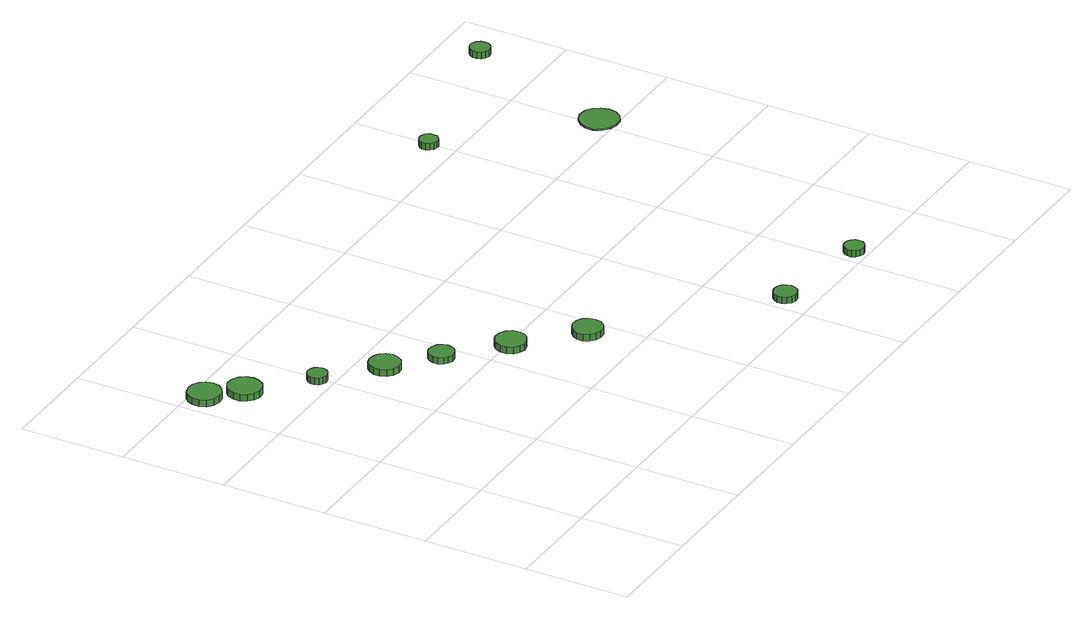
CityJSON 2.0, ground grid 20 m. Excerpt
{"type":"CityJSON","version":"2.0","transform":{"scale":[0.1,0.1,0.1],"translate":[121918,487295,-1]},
"CityObjects":{
"tree1":{"type":"SolitaryVegetationObject","attributes":{"function":"something"},"geometry":[{"type":"MultiSurface","lod":"1","boundaries":[[[0,1,2,3,4,5,6,7,8,9,10,11,12,13,14]],[[15,16,17,18,19,20,21,22,23,24,25,26,27,28,29]],[[0,29,28,1]],[[1,28,27,2]],[[2,27,26,3]],[[3,26,25,4]],[[4,25,24,5]],[[5,24,23,6]],[[6,23,22,7]],[[7,22,21,8]],[[8,21,20,9]],[[9,20,19,10]],[[10,19,18,11]],[[11,18,17,12]],[[12,17,16,13]],[[13,16,15,14]],[[14,15,29,0]]]}]},
"tree2":{"type":"SolitaryVegetationObject","attributes":{"function":"something"},"geometry":[{"type":"MultiSurface","lod":"1","boundaries":[[[30,31,32,33,34,35,36,37,38,39,40,41,42,43,44]],[[45,46,47,48,49,50,51,52,53,54,55,56,57,58,59]],[[30,59,58,31]],[[31,58,57,32]],[[32,57,56,33]],[[33,56,55,34]],[[34,55,54,35]],[[35,54,53,36]],[[36,53,52,37]],[[37,52,51,38]],[[38,51,50,39]],[[39,50,49,40]],[[40,49,48,41]],[[41,48,47,42]],[[42,47,46,43]],[[43,46,45,44]],[[44,45,59,30]]]}]},
"tree3":{"type":"SolitaryVegetationObject","attributes":{"function":"something"},"geometry":[{"type":"MultiSurface","lod":"1","boundaries":[[[60,61,62,63,64,65,66,67,68,69,70,71,72,73,74]],[[75,76,77,78,79,80,81,82,83,84,85,86,87,88,89]],[[60,89,88,61]],[[61,88,87,62]],[[62,87,86,63]],[[63,86,85,64]],[[64,85,84,65]],[[65,84,83,66]],[[66,83,82,67]],[[67,82,81,68]],[[68,81,80,69]],[[69,80,79,70]],[[70,79,78,71]],[[71,78,77,72]],[[72,77,76,73]],[[73,76,75,74]],[[74,75,89,60]]]}]},
"tree4":{"type":"SolitaryVegetationObject","attributes":{"function":"something"},"geometry":[{"type":"MultiSurface","lod":"1","boundaries":[[[90,91,92,93,94,95,96,97,98,99,100,101,102,103,104]],[[105,106,107,108,109,110,111,112,113,114,115,116,117,118,119]],[[90,119,118,91]],[[91,118,117,92]],[[92,117,116,93]],[[93,116,115,94]],[[94,115,114,95]],[[95,114,113,96]],[[96,113,112,97]],[[97,112,111,98]],[[98,111,110,99]],[[99,110,109,100]],[[100,109,108,101]],[[101,108,107,102]],[[102,107,106,103]],[[103,106,105,104]],[[104,105,119,90]]]}]},
"tree5":{"type":"SolitaryVegetationObject","attributes":{"function":"something"},"geometry":[{"type":"MultiSurface","lod":"1","boundaries":[[[120,121,122,123,124,125,126,127,128,129,130,131,132,133,134]],[[135,136,137,138,139,140,141,142,143,144,145,146,147,148,149]],[[120,149,148,121]],[[121,148,147,122]],[[122,147,146,123]],[[123,146,145,124]],[[124,145,144,125]],[[125,144,143,126]],[[126,143,142,127]],[[127,142,141,128]],[[128,141,140,129]],[[129,140,139,130]],[[130,139,138,131]],[[131,138,137,132]],[[132,137,136,133]],[[133,136,135,134]],[[134,135,149,120]]]}]},
"tree6":{"type":"SolitaryVegetationObject","attributes":{"function":"something"},"geometry":[{"type":"MultiSurface","lod":"1","boundaries":[[[150,151,152,153,154,155,156,157,158,159,160,161,162,163,164]],[[165,166,167,168,169,170,171,172,173,174,175,176,177,178,179]],[[150,179,178,151]],[[151,178,177,152]],[[152,177,176,153]],[[153,176,175,154]],[[154,175,174,155]],[[155,174,173,156]],[[156,173,172,157]],[[157,172,171,158]],[[158,171,170,159]],[[159,170,169,160]],[[160,169,168,161]],[[161,168,167,162]],[[162,167,166,163]],[[163,166,165,164]],[[164,165,179,150]]]}]},
"tree7":{"type":"SolitaryVegetationObject","attributes":{"function":"something"},"geometry":[{"type":"MultiSurface","lod":"1","boundaries":[[[180,181,182,183,184,185,186,187,188,189,190,191,192,193,194]],[[195,196,197,198,199,200,201,202,203,204,205,206,207,208,209]],[[180,209,208,181]],[[181,208,207,182]],[[182,207,206,183]],[[183,206,205,184]],[[184,205,204,185]],[[185,204,203,186]],[[186,203,202,187]],[[187,202,201,188]],[[188,201,200,189]],[[189,200,199,190]],[[190,199,198,191]],[[191,198,197,192]],[[192,197,196,193]],[[193,196,195,194]],[[194,195,209,180]]]}]},
"tree8":{"type":"SolitaryVegetationObject","attributes":{"function":"something"},"geometry":[{"type":"MultiSurface","lod":"1","boundaries":[[[210,211,212,213,214,215,216,217,218,219,220,221,222,223,224]],[[225,226,227,228,229,230,231,232,233,234,235,236,237,238,239]],[[210,239,238,211]],[[211,238,237,212]],[[212,237,236,213]],[[213,236,235,214]],[[214,235,234,215]],[[215,234,233,216]],[[216,233,232,217]],[[217,232,231,218]],[[218,231,230,219]],[[219,230,229,220]],[[220,229,228,221]],[[221,228,227,222]],[[222,227,226,223]],[[223,226,225,224]],[[224,225,239,210]]]}]},
"tree9":{"type":"SolitaryVegetationObject","attributes":{"function":"something"},"geometry":[{"type":"MultiSurface","lod":"1","boundaries":[[[240,241,242,243,244,245,246,247,248,249,250,251,252,253,254]],[[255,256,257,258,259,260,261,262,263,264,265,266,267,268,269]],[[240,269,268,241]],[[241,268,267,242]],[[242,267,266,243]],[[243,266,265,244]],[[244,265,264,245]],[[245,264,263,246]],[[246,263,262,247]],[[247,262,261,248]],[[248,261,260,249]],[[249,260,259,250]],[[250,259,258,251]],[[251,258,257,252]],[[252,257,256,253]],[[253,256,255,254]],[[254,255,269,240]]]}]},
"tree10":{"type":"SolitaryVegetationObject","attributes":{"function":"something"},"geometry":[{"type":"MultiSurface","lod":"1","boundaries":[[[270,271,272,273,274,275,276,277,278,279,280,281,282,283,284]],[[285,286,287,288,289,290,291,292,293,294,295,296,297,298,299]],[[270,299,298,271]],[[271,298,297,272]],[[272,297,296,273]],[[273,296,295,274]],[[274,295,294,275]],[[275,294,293,276]],[[276,293,292,277]],[[277,292,291,278]],[[278,291,290,279]],[[279,290,289,280]],[[280,289,288,281]],[[281,288,287,282]],[[282,287,286,283]],[[283,286,285,284]],[[284,285,299,270]]]}]},
"tree11":{"type":"SolitaryVegetationObject","attributes":{"function":"something"},"geometry":[{"type":"MultiSurface","lod":"1","boundaries":[[[300,301,302,303,304,305,306,307,308,309,310,311,312,313,314]],[[315,316,317,318,319,320,321,322,323,324,325,326,327,328,329]],[[300,329,328,301]],[[301,328,327,302]],[[302,327,326,303]],[[303,326,325,304]],[[304,325,324,305]],[[305,324,323,306]],[[306,323,322,307]],[[307,322,321,308]],[[308,321,320,309]],[[309,320,319,310]],[[310,319,318,311]],[[311,318,317,312]],[[312,317,316,313]],[[313,316,315,314]],[[314,315,329,300]]]}]},
"tree12":{"type":"SolitaryVegetationObject","attributes":{"function":"something"},"geometry":[{"type":"MultiSurface","lod":"1","boundaries":[[[330,331,332,333,334,335,336,337,338,339,340,341,342,343,344]],[[345,346,347,348,349,350,351,352,353,354,355,356,357,358,359]],[[330,359,358,331]],[[331,358,357,332]],[[332,357,356,333]],[[333,356,355,334]],[[334,355,354,335]],[[335,354,353,336]],[[336,353,352,337]],[[337,352,351,338]],[[338,351,350,339]],[[339,350,349,340]],[[340,349,348,341]],[[341,348,347,342]],[[342,347,346,343]],[[343,346,345,344]],[[344,345,359,330]]]}]}
},
"vertices":[
[71,769,29],[68,782,29],[60,792,29],[49,799,29],[36,800,29],[23,796,29],[13,788,29],[8,776,29],[8,762,29],[13,750,29],[23,742,29],[36,738,29],[49,739,29],[60,746,29],[68,756,29],[68,756,16],[60,746,16],[49,739,16],[36,738,16],[23,742,16],[13,750,16],[8,762,16],[8,776,16],[13,788,16],[23,796,16],[36,800,16],[49,799,16],[60,792,16],[68,782,16],[71,769,16],
[122,717,28],[119,730,28],[112,741,28],[100,748,28],[87,749,28],[75,745,28],[65,736,28],[60,724,28],[60,711,28],[65,699,28],[75,690,28],[87,686,28],[100,687,28],[112,694,28],[119,705,28],[119,705,15],[112,694,15],[100,687,15],[87,686,15],[75,690,15],[65,699,15],[60,711,15],[60,724,15],[65,736,15],[75,745,15],[87,749,15],[100,748,15],[112,741,15],[119,730,15],[122,717,15],
[210,629,27],[209,637,27],[204,643,27],[197,647,27],[189,648,27],[182,645,27],[176,640,27],[173,633,27],[173,625,27],[176,618,27],[182,613,27],[189,610,27],[197,611,27],[204,615,27],[209,621,27],[209,621,14],[204,615,14],[197,611,14],[189,610,14],[182,613,14],[176,618,14],[173,625,14],[173,633,14],[176,640,14],[182,645,14],[189,648,14],[197,647,14],[204,643,14],[209,637,14],[210,629,14],
[309,544,28],[306,556,28],[299,565,28],[289,571,28],[277,573,28],[265,569,28],[257,561,28],[252,550,28],[252,538,28],[257,527,28],[265,519,28],[277,515,28],[289,516,28],[299,522,28],[306,532,28],[306,532,15],[299,522,15],[289,516,15],[277,515,15],[265,519,15],[257,527,15],[252,538,15],[252,550,15],[257,561,15],[265,569,15],[277,573,15],[289,571,15],[299,565,15],[306,556,15],[309,544,15],
[386,476,26],[384,486,26],[378,494,26],[369,499,26],[359,500,26],[350,497,26],[343,491,26],[338,481,26],[338,471,26],[343,462,26],[350,456,26],[359,453,26],[369,454,26],[378,459,26],[384,467,26],[384,467,14],[378,459,14],[369,454,14],[359,453,14],[350,456,14],[343,462,14],[338,471,14],[338,481,14],[343,491,14],[350,497,14],[359,500,14],[369,499,14],[378,494,14],[384,486,14],[386,476,14],
[484,390,27],[482,402,27],[475,412,27],[464,418,27],[452,419,27],[441,415,27],[432,407,27],[427,396,27],[427,384,27],[432,373,27],[441,365,27],[452,361,27],[464,363,27],[475,369,27],[482,378,27],[482,378,14],[475,369,14],[464,363,14],[452,361,14],[441,365,14],[432,373,14],[427,384,14],[427,396,14],[432,407,14],[441,415,14],[452,419,14],[464,418,14],[475,412,14],[482,402,14],[484,390,14],
[587,295,26],[585,306,26],[578,316,26],[568,322,26],[556,323,26],[545,319,26],[536,311,26],[531,301,26],[531,289,26],[536,278,26],[545,271,26],[556,267,26],[568,268,26],[578,274,26],[585,283,26],[585,283,13],[578,274,13],[568,268,13],[556,267,13],[545,271,13],[536,278,13],[531,289,13],[531,301,13],[536,311,13],[545,319,13],[556,323,13],[568,322,13],[578,316,13],[585,306,13],[587,295,13],
[850,51,28],[848,59,28],[843,67,28],[835,71,28],[826,72,28],[817,69,28],[811,63,28],[807,55,28],[807,46,28],[811,38,28],[817,32,28],[826,29,28],[835,30,28],[843,34,28],[848,42,28],[848,42,15],[843,34,15],[835,30,15],[826,29,15],[817,32,15],[811,38,15],[807,46,15],[807,55,15],[811,63,15],[817,69,15],[826,72,15],[835,71,15],[843,67,15],[848,59,15],[850,51,15],
[1040,20,30],[1039,28,30],[1034,34,30],[1027,38,30],[1020,39,30],[1012,37,30],[1006,31,30],[1003,24,30],[1003,16,30],[1006,9,30],[1012,4,30],[1020,1,30],[1027,2,30],[1034,6,30],[1039,13,30],[1039,13,17],[1034,6,17],[1027,2,17],[1020,1,17],[1012,4,17],[1006,9,17],[1003,16,17],[1003,24,17],[1006,31,17],[1012,37,17],[1020,39,17],[1027,38,17],[1034,34,17],[1039,28,17],[1040,20,17],
[1001,844,31],[1000,851,31],[996,857,31],[989,860,31],[982,861,31],[975,859,31],[970,854,31],[967,848,31],[967,840,31],[970,834,31],[975,829,31],[982,827,31],[989,827,31],[996,831,31],[1000,837,31],[1000,837,18],[996,831,18],[989,827,18],[982,827,18],[975,829,18],[970,834,18],[967,840,18],[967,848,18],[970,854,18],[975,859,18],[982,861,18],[989,860,18],[996,857,18],[1000,851,18],[1001,844,18],
[1253,633,12],[1250,648,12],[1241,660,12],[1228,668,12],[1212,670,12],[1198,665,12],[1187,655,12],[1180,641,12],[1180,626,12],[1187,612,12],[1198,601,12],[1212,597,12],[1228,598,12],[1241,606,12],[1250,618,12],[1250,618,9],[1241,606,9],[1228,598,9],[1212,597,9],[1198,601,9],[1187,612,9],[1180,626,9],[1180,641,9],[1187,655,9],[1198,665,9],[1212,670,9],[1228,668,9],[1241,660,9],[1250,648,9],[1253,633,9],
[1330,922,26],[1329,930,26],[1324,936,26],[1317,940,26],[1310,941,26],[1302,938,26],[1296,933,26],[1293,926,26],[1293,918,26],[1296,911,26],[1302,905,26],[1310,903,26],[1317,904,26],[1324,908,26],[1329,914,26],[1329,914,13],[1324,908,13],[1317,904,13],[1310,903,13],[1302,905,13],[1296,911,13],[1293,918,13],[1293,926,13],[1296,933,13],[1302,938,13],[1310,941,13],[1317,940,13],[1324,936,13],[1329,930,13],[1330,922,13]
]}
